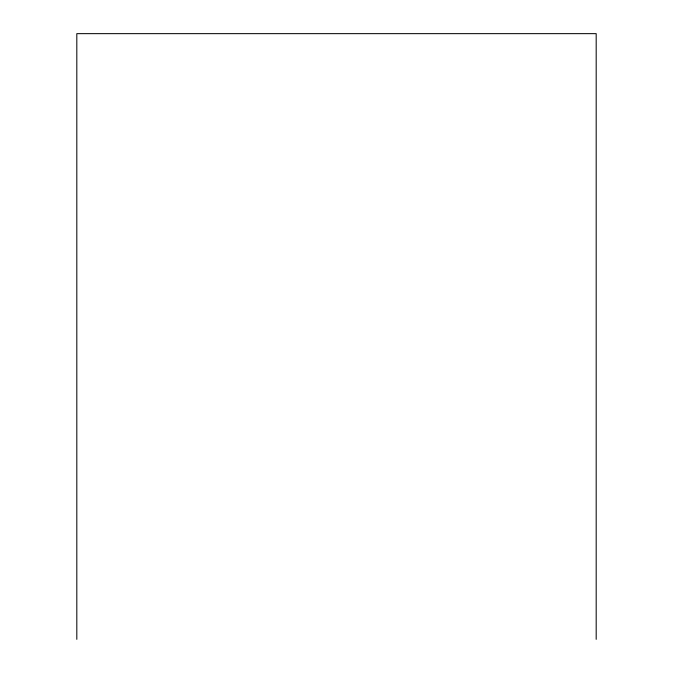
<?xml version="1.0" encoding="UTF-8"?>
<svg xmlns="http://www.w3.org/2000/svg" width="673" height="673" viewBox="0 0 673 673"><rect width="100%" height="100%" fill="white"/><g stroke="black" fill="none" stroke-linecap="round" stroke-linejoin="round"><path stroke-width="1.01" d="M596.185 639.35L596.185 33.65L76.815 33.65L76.815 639.35"/></g></svg>
